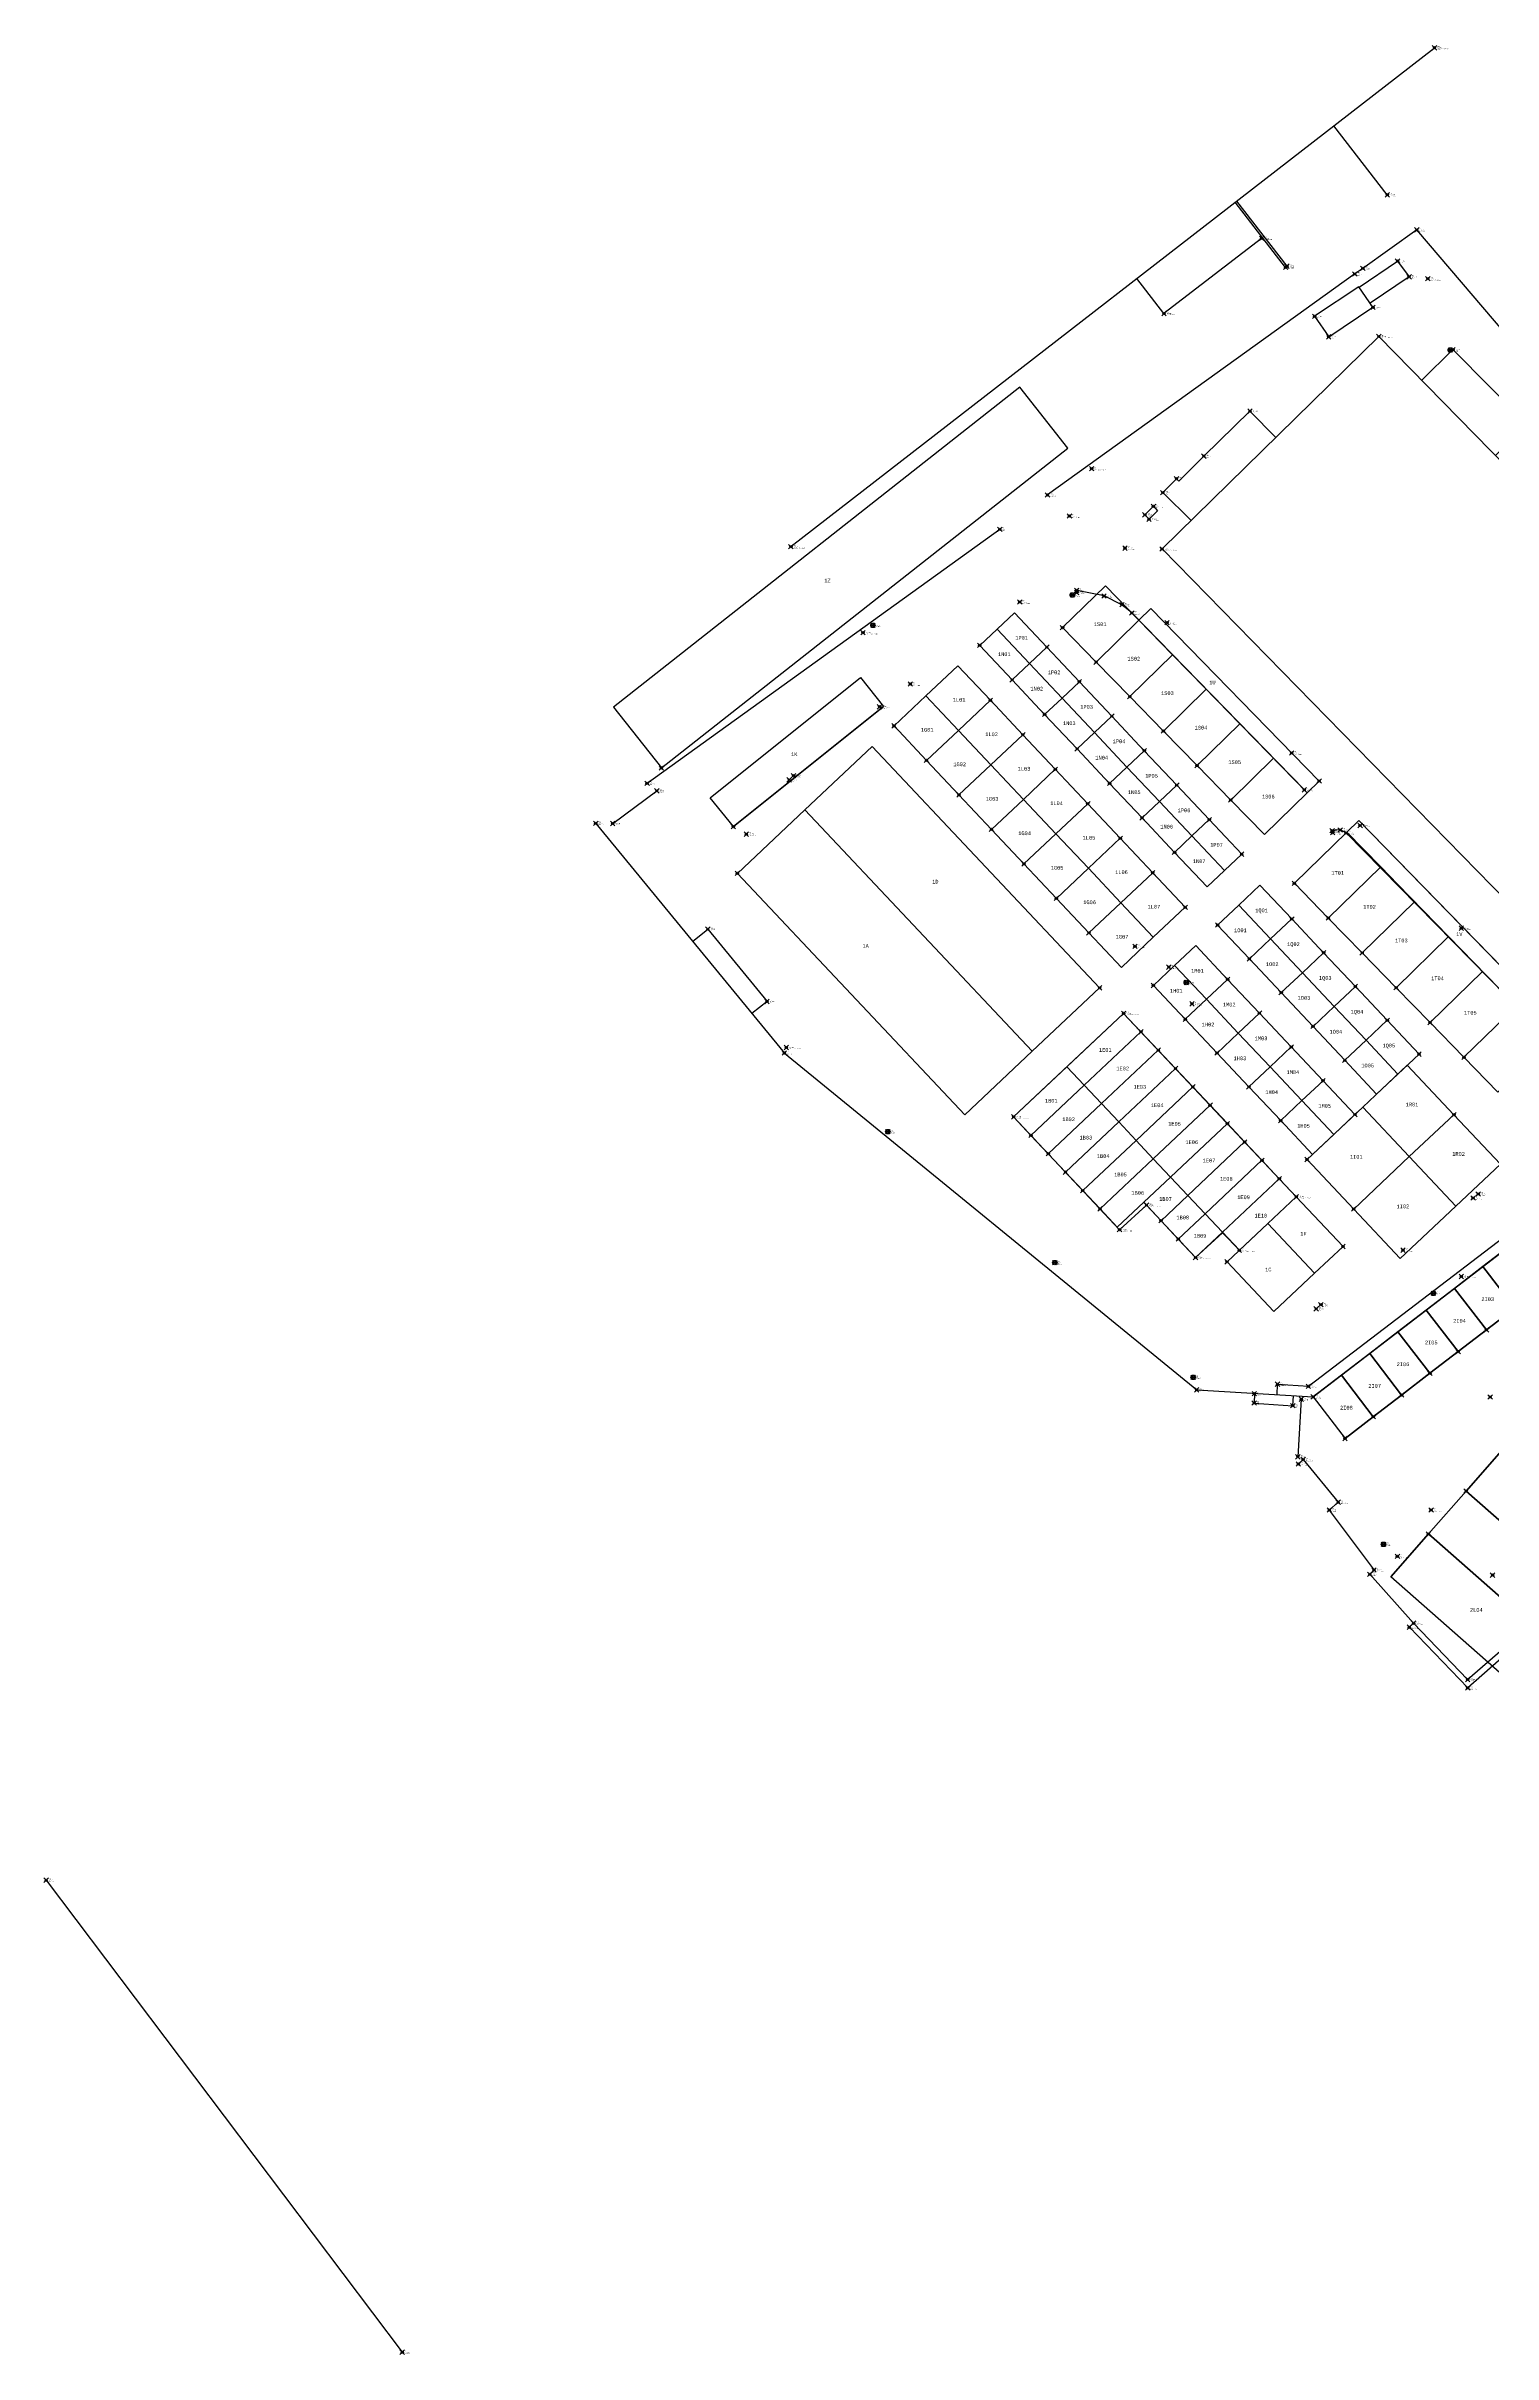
# Model space of a CAD drawing. Extents: x -300 to 1147333, y -89907 to 292829.
# Drawn here: x 0 to 193428, y -63322 to 245201 of the extents above; entities that cross this region are included whole.
import ezdxf
from ezdxf.enums import TextEntityAlignment as Align

# ---------------------------------------------------------------- set-up
doc = ezdxf.new("R2010")
doc.units = 0
doc.header["$PDMODE"] = 35
doc.header["$PDSIZE"] = 300
for name, color, linetype in [('pntdesc', 1, 'Continuous'), ('pntelev', 2, 'Continuous'), ('pntno', 3, 'Continuous'), ('WF nome aree GPS', 7, 'Continuous')]:
    doc.layers.add(name, color=color, linetype=linetype)
for name, color, linetype, lineweight in [('WF ingombro stive 2', 1, 'Continuous', 30), ('WF lato di accesso', 40, 'Continuous', 30), ('WF vertice sinistro', 94, 'Continuous', 30)]:
    doc.layers.add(name, color=color, linetype=linetype, lineweight=lineweight)
doc.styles.get("Standard").update_dxf_attribs({"font": 'consola.ttf', "height": 500})

# ---------------------------------------------------------------- blocks, each defined once
blk = doc.blocks.new('rilievo')
for points, elevation in [([(162509, 219505), (149448, 209462), (145834, 214145)], 1802), ([(175557, 212964), (180689, 216477), (182233, 214358), (177019, 210830)], 1951), ([(151134, 187365), (149305, 185508), (153083, 181786)], 2108), ([(168227, 145771), (145156, 169424), (143835, 170520), (141440, 171694), (137794, 172446), (137774, 172164)], 2095), ([(201882, 100346), (203624, 102130), (205082, 104334), (205541, 107452), (195300, 118163), (173798, 140015), (173016, 140418), (171940, 140320), (172009, 140056)], 2505), ([(167421, 55641), (168061, 56238), (172747, 50533), (171554, 49483), (177539, 41467), (176979, 40897), (182825, 34358), (190058, 26838), (195386, 31484), (203047, 24234), (220850, 44497), (221399, 43993), (203203, 22963), (195297, 30308), (190077, 25702), (182272, 33822)], 339)]:
    blk.add_lwpolyline(points, dxfattribs=dict(elevation=elevation))
at = {"elevation": 2180}
blk.add_lwpolyline([(147458, 181959), (146903, 182545), (148046, 183679), (148601, 183093)], close=True, dxfattribs=at)
for points in [[(99574, 178295, 3474), (185628, 244983, 1928)], [(179316, 225333, 1704), (172175, 234558, 2170)], [(159170, 224480, 2403), (165892, 215792, 1802), (165717, 215630, 1806), (158983, 224334, 2407)], [(73487, 141289, 1954), (98701, 110587, 1078), (153836, 65565, 234), (169405, 64614, 360), (199647, 87838, 2651), (224152, 106650, 2113), (266487, 140539, 2133), (226521, 192738, 2207), (222474, 189582, 2212), (215349, 199010, 2143), (206901, 192980, 2335), (183267, 220636, 1692), (176050, 215493, 1649), (174969, 214743, 1675), (133887, 185201, 2809)], [(183914, 200537, 2143), (188092, 204632, 2266), (198009, 194628, 2442), (193774, 190477, 2140)], [(154783, 190395, 2040), (160955, 196399, 2153), (164403, 192882, 2138)], [(154783, 190395, 2040), (151444, 187056, 2108)], [(151134, 187365, 2108), (151444, 187056, 2108)], [(127505, 180600, 2863), (80349, 146637, 2008)], [(75751, 141280, 1933), (81651, 145641, 2012)], [(86439, 125518, 1504), (88474, 127149, 2904), (96382, 117481, 2849), (94363, 115869, 1229)], [(164571, 64909, 321), (164638, 66308, 2574), (168761, 66039, 2529), (211701, 98816, 2611), (210855, 99934, 2014), (211102, 101065, 2014), (216659, 105069, 1996)], [(161547, 65058, 398), (161516, 63788, 354), (166678, 63443, 338), (166759, 64776, 339)], [(167813, 64302, 366), (167350, 56608, 340)], [(0, 0, 0), (47608, -63104, 7)], [(0, 0, 0), (0, 0, 0)]]:
    blk.add_polyline3d(points)
for points in [[(169599, 209088, 1996), (171477, 206345, 2065), (177392, 210286, 2343), (175512, 213030, 1967)], [(242462, 140805, 2125), (213371, 112376, 2033), (149196, 177976, 2131), (178180, 206387, 2144)], [(167146, 91367, 2875), (159538, 84212, 3627), (157285, 86534, 3012), (153681, 83257, 2803), (147121, 90248, 2839), (143516, 86972, 2630), (129356, 102057, 2893), (144066, 115881, 2932)]]:
    blk.add_polyline3d(points, close=True)
at = {"color": 1}
for centre in [(187744, 204580, 2233), (137198, 171820, 2570), (110542, 167774, 2736), (152439, 120010, 2848), (112538, 100081, 2592), (134858, 82571, 2507), (185477, 78462, 2520), (153369, 67223, 2487), (178811, 44913, 275)]:
    blk.add_circle(centre, 300, dxfattribs=at)
for p in [(185628, 244983, 1928), (179316, 225333, 1704), (162509, 219505, 1802), (183267, 220636, 1692), (180689, 216477, 1951), (165717, 215630, 1806), (165892, 215792, 1802), (174969, 214743, 1675), (176050, 215493, 1649), (182233, 214358, 2151), (184736, 214123, 2044), (177392, 210286, 2343), (149448, 209462, 1858), (169599, 209088, 1996), (171477, 206345, 2065), (178180, 206387, 2144), (187744, 204580, 2233), (188092, 204632, 2266), (160955, 196399, 2153), (139799, 188704, 2561), (154783, 190395, 2040), (133887, 185201, 2809), (149305, 185508, 2086), (151134, 187365, 2108), (136817, 182385, 2638), (146903, 182545, 2217), (148046, 183679, 2215), (127505, 180600, 2863), (147458, 181959, 2180), (99574, 178295, 3474), (144248, 178092, 2309), (149196, 177976, 2131), (130174, 170885, 2713), (137198, 171820, 2570), (137774, 172164, 2551), (137794, 172446, 2492), (141440, 171694, 2352), (143835, 170520, 2228), (109214, 166791, 2753), (110542, 167774, 2736), (145156, 169424, 2137), (149852, 168136, 2149), (115553, 159925, 2701), (111428, 156882, 2692), (166539, 150701, 2104), (80349, 146637, 2008), (81651, 145641, 2012), (99343, 147115, 2549), (99930, 147660, 2542), (168227, 145771, 2095), (73487, 141289, 1954), (75751, 141280, 1933), (93612, 139854, 2580), (171940, 140320, 2162), (172009, 140056, 2192), (173016, 140418, 2023), (173798, 140015, 2008), (175680, 141007, 2084), (88474, 127149, 2904), (189213, 127276, 1969), (145588, 124844, 2775), (150108, 122076, 2768), (96382, 117481, 2849), (152439, 120010, 2848), (144066, 115881, 2932), (153213, 117163, 2844), (98962, 111323, 2580), (98701, 110587, 1078), (129356, 102057, 2893), (112538, 100081, 2592), (147121, 90248, 2839), (167146, 91367, 2875), (190787, 91202, 2686), (191473, 91732, 2724), (143516, 86972, 2630), (159538, 84212, 3627), (181416, 84238, 2740), (134858, 82571, 2507), (153681, 83257, 2803), (189210, 80707, 2556), (185477, 78462, 2520), (169804, 76392, 2748), (170435, 76937, 2745), (153369, 67223, 2487), (153836, 65565, 234), (161547, 65058, 398), (164638, 66308, 2574), (168761, 66039, 2529), (161516, 63788, 354), (166678, 63443, 338), (167813, 64302, 366), (169405, 64614, 360), (193066, 64593, 95), (167350, 56608, 340), (167421, 55641, 339), (168061, 56238, 315), (171554, 49483, 303), (172747, 50533, 329), (185171, 49496, 276), (178811, 44913, 275), (180670, 43299, 141), (176979, 40897, 181), (177539, 41467, 188), (193391, 40792, -79), (182825, 34358, 1447), (182272, 33822, 1487), (190058, 26838, 1256), (190077, 25702, 1236), (0, 0), (47608, -63104, 7)]:
    blk.add_point(p)
at = {"layer": 'pntdesc'}
for s, p in [('Spigolo fabbricato', (186017, 244816, 1928)), ('Muro CLS', (179705, 225166, 1704)), ('Box carrelli', (162898, 219338, 1802)), ('Muro CLS', (183656, 220469, 1692)), ('Box', (181078, 216310, 1951)), ('Muro CLS', (166106, 215463, 1806)), ('Muro CLS', (166281, 215625, 1802)), ('Muro CLS', (175358, 214576, 1675)), ('Muro CLS', (176439, 215326, 1649)), ('Box', (182622, 214191, 2151)), ('Palo illuminazione', (185125, 213956, 2044)), ('Box', (177781, 210119, 2343)), ('Box carrelli', (149837, 209295, 1858)), ('Box', (169988, 208922, 1996)), ('Box', (171866, 206178, 2065)), ('Spigolo fabbricato', (178569, 206220, 2144)), ('Idrante', (188133, 204413, 2233)), ('Box', (188481, 204466, 2266)), ('Box', (161344, 196232, 2153)), ('Palo illuminazione', (140188, 188537, 2561)), ('Box', (155172, 190229, 2040)), ('Box', (149694, 185341, 2086)), ('Box', (151523, 187199, 2108)), ('Muro CLS', (134276, 185035, 2809)), ('Riga bianca', (137206, 182218, 2638)), ('Blocco CLS', (147292, 182379, 2217)), ('Blocco CLS', (148435, 183512, 2215)), ('Muro CLS', (127894, 180433, 2863)), ('Blocco CLS', (147847, 181792, 2180)), ('Spigolo fabbricato', (99963, 178128, 3474)), ('Riga bianca', (144637, 177926, 2309)), ('Spigolo fabbricato', (149585, 177809, 2131)), ('Riga bianca', (130563, 170718, 2713)), ('Idrante', (137587, 171653, 2570)), ('Muro CLS', (138163, 171998, 2551)), ('Muro CLS', (138183, 172279, 2492)), ('Muro CLS', (141829, 171528, 2352)), ('Muro CLS', (144224, 170354, 2228)), ('Palo illuminazione', (109603, 166625, 2753)), ('Idrante', (110931, 167607, 2736)), ('Muro CLS', (145545, 169257, 2137)), ('Riga bianca', (150241, 167970, 2149)), ('Riga bianca', (115942, 159758, 2701)), ('Riga bianca', (111817, 156715, 2692)), ('Riga bianca', (166928, 150534, 2104)), ('Muro CLS', (80738, 146471, 2008)), ('Sbarra', (82040, 145474, 2012)), ('Blocco CLS', (99732, 146948, 2549)), ('Blocco CLS', (100319, 147493, 2542)), ('Muro CLS', (168616, 145604, 2095)), ('Muro CLS', (73876, 141122, 1954)), ('Sbarra', (76140, 141113, 1933)), ('Riga bianca', (94001, 139688, 2580)), ('Muro CLS', (172329, 140153, 2162)), ('Muro CLS', (172398, 139890, 2192)), ('Muro CLS', (173405, 140251, 2023)), ('Muro CLS', (174187, 139848, 2008)), ('Riga bianca', (176069, 140841, 2084)), ('Box', (88863, 126983, 2904)), ('Riga bianca', (189602, 127109, 1969)), ('Riga bianca', (145977, 124677, 2775)), ('Riga bianca', (150497, 121910, 2768)), ('Box', (96770, 117314, 2849)), ('Idrante', (152828, 119844, 2848)), ('Baraccatura acciaio', (144455, 115714, 2932)), ('Riga bianca', (153602, 116996, 2844)), ('Palo illuminazione', (99351, 111156, 2580)), ('Muro CLS', (99090, 110420, 1078)), ('Baraccatura acciaio', (129745, 101890, 2893)), ('Idrante', (112927, 99914, 2592)), ('Baraccatura acciaio', (147510, 90081, 2839)), ('Baraccatura acciaio', (167535, 91200, 2875)), ('Blocco CLS', (191176, 91035, 2686)), ('Blocco CLS', (191862, 91566, 2724)), ('Baraccatura acciaio', (143905, 86805, 2630)), ('Baraccatura acciaio', (159927, 84046, 3627)), ('Riga bianca', (181805, 84071, 2740)), ('Idrante', (135247, 82404, 2507)), ('Baraccatura acciaio', (154070, 83090, 2803)), ('Palo illuminazione', (189599, 80540, 2556)), ('Idrante', (185866, 78295, 2520)), ('Blocco CLS', (170193, 76225, 2748)), ('Blocco CLS', (170824, 76770, 2745)), ('Idrante', (153758, 67056, 2487)), ('Muro CLS', (154225, 65398, 234)), ('Scala', (161936, 64891, 398)), ('Pedonale', (165027, 66142, 2574)), ('Pedonale', (169150, 65872, 2529)), ('Scala', (161905, 63622, 354)), ('Scala', (167067, 63276, 338)), ('Sbarra', (168202, 64135, 366)), ('Muro CLS', (169794, 64448, 360)), ('Sbarra', (167739, 56442, 340)), ('Blocco CLS', (167810, 55474, 339)), ('Blocco CLS', (168450, 56071, 315)), ('Blocco CLS', (171943, 49316, 303)), ('Blocco CLS', (173136, 50366, 329)), ('Ingombro stive', (185560, 49329, 276)), ('Idrante', (179200, 44746, 275)), ('Blocco CLS', (177368, 40730, 181)), ('Blocco CLS', (177928, 41300, 188)), ('Ingombro stive', (181059, 43132, 141)), ('Blocco CLS', (183214, 34191, 1447)), ('Blocco CLS', (182661, 33655, 1487)), ('Blocco CLS', (190447, 26671, 1256)), ('Blocco CLS', (190466, 25536, 1236)), ('Stazione', (389, -167)), ('Stazione', (47997, -63271, 7))]:
    blk.add_text(s, height=100, dxfattribs=at).set_placement(p, align=Align.MIDDLE_LEFT)
at = {"layer": 'pntelev'}
for s, p in [('273.919', (186017, 244983, 1928)), ('273.696', (179705, 225333, 1704)), ('273.793', (162898, 219505, 1802)), ('273.684', (183656, 220636, 1692)), ('273.942', (181078, 216477, 1951)), ('273.798', (166106, 215630, 1806)), ('273.793', (166281, 215792, 1802)), ('273.667', (175358, 214743, 1675)), ('273.641', (176439, 215493, 1649)), ('274.143', (182622, 214358, 2151)), ('274.035', (185125, 214123, 2044)), ('274.335', (177781, 210286, 2343)), ('273.850', (149837, 209462, 1858)), ('273.987', (169988, 209088, 1996)), ('274.056', (171866, 206345, 2065)), ('274.136', (178569, 206387, 2144)), ('274.224', (188133, 204580, 2233)), ('274.257', (188481, 204632, 2266)), ('274.144', (161344, 196399, 2153)), ('274.552', (140188, 188704, 2561)), ('274.032', (155172, 190395, 2040)), ('274.800', (134276, 185201, 2809)), ('274.078', (149694, 185508, 2086)), ('274.100', (151523, 187365, 2108)), ('274.629', (137206, 182385, 2638)), ('274.209', (147292, 182545, 2217)), ('274.206', (148435, 183679, 2215)), ('274.855', (127894, 180600, 2863)), ('274.172', (147847, 181959, 2180)), ('275.465', (99963, 178295, 3474)), ('274.300', (144637, 178092, 2309)), ('274.123', (149585, 177976, 2131)), ('274.704', (130563, 170885, 2713)), ('274.561', (137587, 171820, 2570)), ('274.543', (138163, 172164, 2551)), ('274.484', (138183, 172446, 2492)), ('274.343', (141829, 171694, 2352)), ('274.220', (144224, 170520, 2228)), ('274.744', (109603, 166791, 2753)), ('274.727', (110931, 167774, 2736)), ('274.128', (145545, 169424, 2137)), ('274.140', (150241, 168136, 2149)), ('274.693', (115942, 159925, 2701)), ('274.684', (111817, 156882, 2692)), ('274.095', (166928, 150701, 2104)), ('273.999', (80738, 146637, 2008)), ('274.003', (82040, 145641, 2012)), ('274.541', (99732, 147115, 2549)), ('274.534', (100319, 147660, 2542)), ('274.086', (168616, 145771, 2095)), ('273.946', (73876, 141289, 1954)), ('273.924', (76140, 141280, 1933)), ('274.572', (94001, 139854, 2580)), ('274.154', (172329, 140320, 2162)), ('274.183', (172398, 140056, 2192)), ('274.015', (173405, 140418, 2023)), ('274.000', (174187, 140015, 2008)), ('274.075', (176069, 141007, 2084)), ('274.896', (88863, 127149, 2904)), ('273.960', (189602, 127276, 1969)), ('274.767', (145977, 124844, 2775)), ('274.760', (150497, 122076, 2768)), ('274.840', (96770, 117481, 2849)), ('274.840', (152828, 120010, 2848)), ('274.924', (144455, 115881, 2932)), ('274.835', (153602, 117163, 2844)), ('274.572', (99351, 111323, 2580)), ('273.070', (99090, 110587, 1078)), ('274.885', (129745, 102057, 2893)), ('274.583', (112927, 100081, 2592)), ('274.831', (147510, 90248, 2839)), ('274.866', (167535, 91367, 2875)), ('274.677', (191176, 91202, 2686)), ('274.715', (191862, 91732, 2724)), ('274.622', (143905, 86972, 2630)), ('274.794', (154070, 83257, 2803)), ('275.618', (159927, 84212, 3627)), ('274.732', (181805, 84238, 2740)), ('274.499', (135247, 82571, 2507)), ('274.547', (189599, 80707, 2556)), ('274.512', (185866, 78462, 2520)), ('274.739', (170193, 76392, 2748)), ('274.737', (170824, 76937, 2745)), ('274.478', (153758, 67223, 2487)), ('272.225', (154225, 65565, 234)), ('272.390', (161936, 65058, 398)), ('274.565', (165027, 66308, 2574)), ('274.521', (169150, 66039, 2529)), ('272.346', (161905, 63788, 354)), ('272.329', (167067, 63443, 338)), ('272.357', (168202, 64302, 366)), ('272.352', (169794, 64614, 360)), ('272.331', (167739, 56608, 340)), ('272.331', (167810, 55641, 339)), ('272.306', (168450, 56238, 315)), ('272.294', (171943, 49483, 303)), ('272.320', (173136, 50533, 329)), ('272.268', (185560, 49496, 276)), ('272.266', (179200, 44913, 275)), ('272.132', (181059, 43299, 141)), ('272.173', (177368, 40897, 181)), ('272.179', (177928, 41467, 188)), ('273.438', (183214, 34358, 1447)), ('273.478', (182661, 33822, 1487)), ('273.247', (190447, 26838, 1256)), ('273.228', (190466, 25702, 1236)), ('271.991', (389, 0)), ('271.999', (47997, -63104, 7))]:
    blk.add_text(s, height=100, dxfattribs=at).set_placement(p, align=Align.MIDDLE_LEFT)
at = {"layer": 'pntno'}
for s, p in [('435', (186017, 245150, 1928)), ('434', (179705, 225499, 1704)), ('431', (162898, 219672, 1802)), ('391', (183656, 220802, 1692)), ('433', (166281, 215959, 1802)), ('388', (181078, 216644, 1951)), ('432', (166106, 215797, 1806)), ('389', (175358, 214909, 1675)), ('390', (176439, 215660, 1649)), ('387', (182622, 214525, 2151)), ('394', (185125, 214289, 2044)), ('386', (177781, 210452, 2343)), ('430', (149837, 209629, 1858)), ('384', (169988, 209255, 1996)), ('385', (171866, 206512, 2065)), ('392', (178569, 206553, 2144)), ('395', (188133, 204747, 2233)), ('393', (188481, 204799, 2266)), ('383', (161344, 196565, 2153)), ('374', (140188, 188871, 2561)), ('382', (155172, 190562, 2040)), ('372', (134276, 185368, 2809)), ('380', (149694, 185675, 2086)), ('381', (151523, 187532, 2108)), ('373', (137206, 182552, 2638)), ('378', (147292, 182712, 2217)), ('377', (147847, 182126, 2180)), ('379', (148435, 183846, 2215)), ('371', (127894, 180767, 2863)), ('440', (99963, 178462, 3474)), ('375', (144637, 178259, 2309)), ('376', (149585, 178142, 2131)), ('370', (130563, 171052, 2713)), ('369', (137587, 171987, 2570)), ('368', (138163, 172331, 2551)), ('367', (138183, 172612, 2492)), ('366', (141829, 171861, 2352)), ('365', (144224, 170687, 2228)), ('336', (109603, 166958, 2753)), ('337', (110931, 167941, 2736)), ('364', (145545, 169591, 2137)), ('363', (150241, 168303, 2149)), ('339', (115942, 160092, 2701)), ('338', (111817, 157049, 2692)), ('362', (166928, 150868, 2104)), ('330', (80738, 146804, 2008)), ('332', (82040, 145807, 2012)), ('333', (99732, 147282, 2549)), ('334', (100319, 147826, 2542)), ('361', (168616, 145938, 2095)), ('329', (73876, 141456, 1954)), ('331', (76140, 141446, 1933)), ('335', (94001, 140021, 2580)), ('359', (172329, 140487, 2162)), ('360', (172398, 140223, 2192)), ('358', (173405, 140585, 2023)), ('357', (174187, 140182, 2008)), ('356', (176069, 141174, 2084)), ('328', (88863, 127316, 2904)), ('355', (189602, 127443, 1969)), ('341', (145977, 125011, 2775)), ('342', (150497, 122243, 2768)), ('327', (96770, 117647, 2849)), ('344', (152828, 120177, 2848)), ('343', (153602, 117329, 2844)), ('340', (144455, 116048, 2932)), ('326', (99351, 111489, 2580)), ('441', (99090, 110754, 1078)), ('322', (129745, 102223, 2893)), ('325', (112927, 100248, 2592)), ('320', (147510, 90415, 2839)), ('345', (167535, 91534, 2875)), ('347', (191176, 91369, 2686)), ('348', (191862, 91899, 2724)), ('321', (143905, 87139, 2630)), ('319', (154070, 83424, 2803)), ('318', (159927, 84379, 3627)), ('346', (181805, 84405, 2740)), ('324', (135247, 82738, 2507)), ('312', (189599, 80873, 2556)), ('317', (170824, 77104, 2745)), ('313', (185866, 78629, 2520)), ('316', (170193, 76559, 2748)), ('323', (153758, 67389, 2487)), ('268', (154225, 65731, 234)), ('269', (161936, 65225, 398)), ('315', (165027, 66475, 2574)), ('314', (169150, 66206, 2529)), ('272', (169794, 64781, 360)), ('270', (161905, 63955, 354)), ('271', (167067, 63609, 338)), ('104', (168202, 64468, 366)), ('103', (167739, 56775, 340)), ('102', (167810, 55808, 339)), ('105', (168450, 56404, 315)), ('107', (171943, 49650, 303)), ('106', (173136, 50699, 329)), ('116', (185560, 49662, 276)), ('110', (179200, 45079, 275)), ('115', (181059, 43465, 141)), ('109', (177368, 41063, 181)), ('108', (177928, 41634, 188)), ('113', (182661, 33988, 1487)), ('114', (183214, 34525, 1447)), ('111', (190447, 27004, 1256)), ('112', (190466, 25869, 1236)), ('100', (389, 167)), ('101', (47997, -62937, 7))]:
    blk.add_text(s, height=100, dxfattribs=at).set_placement(p, align=Align.MIDDLE_LEFT)

msp = doc.modelspace()

# ---------------------------------------------------------------- linework, layer by layer
at = {"layer": 'WF ingombro stive 2'}
for points, elevation in [([(75846, 156845), (82257, 148699), (136596, 191440), (130177, 199598)], 2056), ([(135895, 167464), (141620, 173049), (146117, 168439), (140391, 162854)], 2856), ([(170200, 146948), (168601, 145388), (146117, 168439), (147716, 169998)], 2856), ([(127137, 167277), (131479, 162665), (129160, 160481), (124817, 165093)], 2856), ([(129457, 169461), (133799, 164849), (131479, 162665), (127137, 167277)], 2856), ([(140391, 162854), (146117, 168439), (150614, 163829), (144888, 158244)], 2856), ([(133799, 164849), (138142, 160237), (135822, 158053), (131479, 162665)], 2856), ([(144888, 158244), (150614, 163829), (155110, 159219), (149385, 153634)], 2856), ([(111970, 156937), (91879, 140854), (88796, 144704), (108882, 160792)], -272079), ([(131479, 162665), (135822, 158053), (133502, 155869), (129160, 160481)], 2856), ([(135822, 158053), (140164, 153441), (137845, 151257), (133502, 155869)], 2856), ([(138142, 160237), (142484, 155625), (140164, 153441), (135822, 158053)], 2856), ([(149385, 153634), (155110, 159219), (159607, 154609), (153882, 149024)], 2856), ([(142484, 155625), (146826, 151012), (144507, 148828), (140164, 153441)], 2856), ([(153882, 149024), (159607, 154609), (164104, 149998), (158378, 144414)], 2856), ([(140164, 153441), (144507, 148828), (142187, 146644), (137845, 151257)], 2856), ([(144507, 148828), (148849, 144216), (146529, 142032), (142187, 146644)], 2856), ([(146826, 151012), (151169, 146400), (148849, 144216), (144507, 148828)], 2856), ([(158378, 144414), (164104, 149998), (168601, 145388), (162875, 139804)], 2856), ([(151169, 146400), (155511, 141788), (153191, 139604), (148849, 144216)], 2856), ([(148849, 144216), (153191, 139604), (150872, 137420), (146529, 142032)], 2856), ([(153191, 139604), (157534, 134992), (155214, 132808), (150872, 137420)], 2856), ([(155511, 141788), (159853, 137176), (157534, 134992), (153191, 139604)], 2856), ([(209451, 106847), (207851, 105288), (173901, 140115), (175501, 141675)], 1839), ([(159457, 130366), (162290, 133032), (166543, 128514), (163711, 125848)], 2875), ([(156625, 127699), (159457, 130366), (163711, 125848), (160879, 123181)], 2875), ([(163711, 125848), (166543, 128514), (170797, 123997), (167964, 121330)], 2875), ([(150881, 122290), (153713, 124957), (157966, 120439), (155134, 117773)], 2875), ([(160879, 123181), (163711, 125848), (167964, 121330), (165132, 118664)], 2875), ([(167964, 121330), (170797, 123997), (175050, 119479), (172218, 116812)], 2875), ([(148048, 119624), (150881, 122290), (155134, 117773), (152302, 115106)], 2875), ([(155134, 117773), (157966, 120439), (162220, 115922), (159388, 113255)], 2875), ([(165132, 118664), (167964, 121330), (172218, 116812), (169386, 114146)], 2875), ([(152302, 115106), (155134, 117773), (159388, 113255), (156555, 110588)], 2875), ([(172218, 116812), (175050, 119479), (179304, 114961), (176471, 112295)], 2875), ([(159388, 113255), (162220, 115922), (166473, 111404), (163641, 108737)], 2875), ([(169386, 114146), (172218, 116812), (176471, 112295), (173639, 109628)], 2875), ([(176471, 112295), (179304, 114961), (183557, 110444), (180725, 107777)], 2875), ([(156555, 110588), (159388, 113255), (163641, 108737), (160809, 106071)], 2875), ([(163641, 108737), (166473, 111404), (170727, 106886), (167895, 104220)], 2875), ([(173639, 109628), (176471, 112295), (180725, 107777), (177893, 105110)], 2875), ([(160809, 106071), (163641, 108737), (167895, 104220), (165062, 101553)], 2875), ([(181988, 108966), (188219, 102348), (182260, 96737), (176029, 103356)], 2856), ([(167895, 104220), (170727, 106886), (174980, 102369), (172148, 99702)], 2875), ([(165062, 101553), (167895, 104220), (172148, 99702), (169316, 97035)], 2875), ([(168588, 96350), (176029, 103356), (182260, 96737), (174819, 89732)], 2856), ([(188219, 102348), (194450, 95730), (188491, 90119), (182260, 96737)], 2856), ([(174819, 89732), (182260, 96737), (188491, 90119), (181050, 83113)], 2856), ([(163350, 87797), (169604, 81148), (173400, 84718), (167146, 91367)], 2875), ([(164151, 76019), (169604, 81148), (163350, 87797), (157897, 82669)], 2875), ([(196350, 76480), (200130, 79383), (195867, 84935), (192086, 82032)], 2651), ([(192570, 73577), (196350, 76480), (192086, 82032), (188306, 79129)], 2651), ([(188789, 70674), (192570, 73577), (188306, 79129), (184526, 76226)], 2651), ([(185009, 67771), (188789, 70674), (184526, 76226), (180746, 73323)], 2651), ([(181229, 64868), (185009, 67771), (180746, 73323), (176965, 70420)], 2651), ([(177448, 61965), (181229, 64868), (176965, 70420), (173185, 67517)], 2651), ([(173668, 59062), (177448, 61965), (173185, 67517), (169405, 64614)], 2651), ([(189855, 52031), (194897, 57770), (216125, 39119), (211083, 33380)], 302), ([(184813, 46293), (189855, 52031), (211083, 33380), (206041, 27642)], 302), ([(179771, 40554), (184813, 46293), (206041, 27642), (200999, 21903)], 302)]:
    msp.add_lwpolyline(points, close=True, dxfattribs=dict(at, elevation=elevation))
for points, elevation in [([(121897, 162359), (126240, 157747), (121973, 153730), (117631, 158342), (121897, 162359)], 2856), ([(117631, 158342), (121973, 153730), (117707, 149713), (113364, 154325), (117631, 158342)], 2856), ([(126240, 157747), (130582, 153135), (126315, 149118), (121973, 153730), (126240, 157747)], 2856), ([(131820, 110822), (101431, 143099), (110448, 151588), (140844, 119303), (131820, 110822)], 2856), ([(121973, 153730), (126315, 149118), (122049, 145101), (117707, 149713), (121973, 153730)], 2856), ([(130582, 153135), (134924, 148523), (130658, 144506), (126315, 149118), (130582, 153135)], 2856), ([(126315, 149118), (130658, 144506), (126391, 140489), (122049, 145101), (126315, 149118)], 2856), ([(134924, 148523), (139267, 143911), (135000, 139894), (130658, 144506), (134924, 148523)], 2856), ([(131820, 110822), (122811, 102325), (92415, 134610), (101431, 143099), (131820, 110822)], 2856), ([(130658, 144506), (135000, 139894), (130734, 135877), (126391, 140489), (130658, 144506)], 2856), ([(139267, 143911), (143609, 139299), (139343, 135282), (135000, 139894), (139267, 143911)], 2856), ([(135000, 139894), (139343, 135282), (135076, 131265), (130734, 135877), (135000, 139894)], 2856), ([(143609, 139299), (147951, 134687), (143685, 130670), (139343, 135282), (143609, 139299)], 2856), ([(166892, 133282), (173901, 140115), (178436, 135464), (171427, 128631), (166892, 133282)], 2008), ([(139343, 135282), (143685, 130670), (139418, 126653), (135076, 131265), (139343, 135282)], 2856), ([(147951, 134687), (152294, 130075), (148027, 126058), (143685, 130670), (147951, 134687)], 2856), ([(171427, 128631), (178436, 135464), (182971, 130812), (175961, 123979), (171427, 128631)], 2008), ([(143685, 130670), (148027, 126058), (143761, 122041), (139418, 126653), (143685, 130670)], 2856), ([(175961, 123979), (182971, 130812), (187506, 126160), (180496, 119327), (175961, 123979)], 1839), ([(180496, 119327), (187506, 126160), (192040, 121508), (185031, 114675), (180496, 119327)], 1839), ([(185031, 114675), (192040, 121508), (196575, 116856), (189565, 110023), (185031, 114675)], 1839), ([(146377, 113427), (138794, 106287), (136479, 108751), (144066, 115881), (146377, 113427)], 2875), ([(189565, 110023), (196575, 116856), (201110, 112204), (194100, 105371), (189565, 110023)], 1839), ([(148688, 110972), (141103, 103830), (138794, 106287), (146377, 113427), (148688, 110972)], 2875), ([(138794, 106287), (131676, 99585), (129356, 102057), (136479, 108751), (138794, 106287)], 2844), ([(151000, 108517), (143412, 101373), (141103, 103830), (148688, 110972), (151000, 108517)], 2875), ([(153311, 106062), (145721, 98916), (143412, 101373), (151000, 108517), (153311, 106062)], 2875), ([(141103, 103830), (133984, 97127), (131676, 99585), (138794, 106287), (141103, 103830)], 2844), ([(155622, 103608), (148030, 96459), (145721, 98916), (153311, 106062), (155622, 103608)], 2875), ([(143412, 101373), (136291, 94669), (133984, 97127), (141103, 103830), (143412, 101373)], 2844), ([(157933, 101153), (150338, 94002), (148030, 96459), (155622, 103608), (157933, 101153)], 2875), ([(145721, 98916), (138599, 92211), (136291, 94669), (143412, 101373), (145721, 98916)], 2844), ([(148030, 96459), (140906, 89752), (138599, 92211), (145721, 98916), (148030, 96459)], 2844), ([(160244, 98698), (152647, 91545), (150338, 94002), (157933, 101153), (160244, 98698)], 2875), ([(150338, 94002), (143214, 87294), (140906, 89752), (148030, 96459), (150338, 94002)], 2844), ([(162555, 96243), (154956, 89089), (152647, 91545), (160244, 98698), (162555, 96243)], 2875), ([(164867, 93789), (157265, 86632), (154956, 89089), (162555, 96243), (164867, 93789)], 2875), ([(152643, 91541), (149067, 88174), (146760, 90633), (150338, 94002), (152647, 91545)], 2844), ([(167146, 91367), (159538, 84212), (157265, 86632), (164867, 93789), (167146, 91367)], 2875), ([(154956, 89089), (151374, 85716), (149067, 88174), (152647, 91545), (154954, 89086)], 2844), ([(157265, 86632), (153681, 83257), (151374, 85716), (154956, 89089), (157265, 86632)], 2844)]:
    msp.add_lwpolyline(points, dxfattribs=dict(at, elevation=elevation))
at = {"layer": 'WF lato di accesso'}
for p, q in [((82257, 148699, 2056), (136596, 191440, 2056)), ((147716, 169998, 2856), (170200, 146948, 2856)), ((129457, 169461, 2856), (133799, 164849, 2856)), ((135895, 167464, 2856), (140391, 162854, 2856)), ((124817, 165093, 2856), (129160, 160481, 2856)), ((133799, 164849, 2856), (138142, 160237, 2856)), ((121897, 162359, 2856), (126240, 157747, 2856)), ((129160, 160481, 2856), (133502, 155869, 2856)), ((140391, 162854, 2856), (144888, 158244, 2856)), ((126240, 157747, 2856), (130582, 153135, 2856)), ((138142, 160237, 2856), (142484, 155625, 2856)), ((144888, 158244, 2856), (149385, 153634, 2856)), ((91879, 140854, -272079), (111970, 156937, -272079)), ((113364, 154325, 2856), (117707, 149713, 2856)), ((133502, 155869, 2856), (137845, 151257, 2856)), ((142484, 155625, 2856), (146826, 151012, 2856)), ((110448, 151588, 2856), (140844, 119303, 2856)), ((130582, 153135, 2856), (134924, 148523, 2856)), ((137845, 151257, 2856), (142187, 146644, 2856)), ((149385, 153634, 2856), (153882, 149024, 2856)), ((117707, 149713, 2856), (122049, 145101, 2856)), ((134924, 148523, 2856), (139267, 143911, 2856)), ((146826, 151012, 2856), (151169, 146400, 2856)), ((153882, 149024, 2856), (158378, 144414, 2856)), ((122049, 145101, 2856), (126391, 140489, 2856)), ((142187, 146644, 2856), (146529, 142032, 2856)), ((151169, 146400, 2856), (155511, 141788, 2856)), ((139267, 143911, 2856), (143609, 139299, 2856)), ((146529, 142032, 2856), (150872, 137420, 2856)), ((158378, 144414, 2856), (162875, 139804, 2856)), ((126391, 140489, 2856), (130734, 135877, 2856)), ((143609, 139299, 2856), (147951, 134687, 2856)), ((155511, 141788, 2856), (159853, 137176, 2856)), ((209451, 106847, 1839), (175501, 141675, 1839)), ((130734, 135877, 2856), (135076, 131265, 2856)), ((150872, 137420, 2856), (155214, 132808, 2856)), ((92415, 134610, 2856), (122811, 102325, 2856)), ((147951, 134687, 2856), (152294, 130075, 2856)), ((166543, 128514, 2875), (162290, 133032, 2875)), ((166892, 133282, 2008), (171427, 128631, 2008)), ((135076, 131265, 2856), (139418, 126653, 2856)), ((139418, 126653, 2856), (143761, 122041, 2856)), ((156625, 127699, 2875), (160879, 123181, 2875)), ((170797, 123997, 2875), (166543, 128514, 2875)), ((171427, 128631, 2008), (175961, 123979, 1839)), ((157966, 120439, 2875), (153713, 124957, 2875)), ((175050, 119479, 2875), (170797, 123997, 2875)), ((175961, 123979, 1839), (180496, 119327, 1839)), ((162220, 115922, 2875), (157966, 120439, 2875)), ((160879, 123181, 2875), (165132, 118664, 2875)), ((148048, 119624, 2875), (152302, 115106, 2875)), ((165132, 118664, 2875), (169386, 114146, 2875)), ((179304, 114961, 2875), (175050, 119479, 2875)), ((180496, 119327, 1839), (185031, 114675, 1839)), ((144066, 115881, 2875), (146377, 113427, 2875)), ((152302, 115106, 2875), (156555, 110588, 2875)), ((166473, 111404, 2875), (162220, 115922, 2875)), ((183557, 110444, 2875), (179304, 114961, 2875)), ((185031, 114675, 1839), (189565, 110023, 1839)), ((146377, 113427, 2875), (148688, 110972, 2875)), ((170727, 106886, 2875), (166473, 111404, 2875)), ((169386, 114146, 2875), (173639, 109628, 2875)), ((148688, 110972, 2875), (151000, 108517, 2875)), ((151000, 108517, 2875), (153311, 106062, 2875)), ((156555, 110588, 2875), (160809, 106071, 2875)), ((173639, 109628, 2875), (177893, 105110, 2875)), ((188219, 102348, 2856), (181988, 108966, 2856)), ((189565, 110023, 1839), (194100, 105371, 1839)), ((153311, 106062, 2875), (155622, 103608, 2875)), ((160809, 106071, 2875), (165062, 101553, 2875)), ((174980, 102369, 2856), (170727, 106886, 2875)), ((129356, 102057, 2844), (131676, 99585, 2844)), ((155622, 103608, 2875), (157933, 101153, 2875)), ((194450, 95730, 2856), (188219, 102348, 2856)), ((131676, 99585, 2844), (133984, 97127, 2844)), ((157933, 101153, 2875), (160244, 98698, 2875)), ((165062, 101553, 2875), (169316, 97035, 2856)), ((133984, 97127, 2844), (136291, 94669, 2844)), ((160244, 98698, 2875), (162555, 96243, 2875)), ((162555, 96243, 2875), (164867, 93789, 2875)), ((168588, 96350, 2856), (174819, 89732, 2856)), ((136291, 94669, 2844), (138599, 92211, 2844)), ((164867, 93789, 2875), (167146, 91367, 2875)), ((138599, 92211, 2844), (140906, 89752, 2844)), ((140906, 89752, 2844), (143214, 87294, 2844)), ((146760, 90633, 2844), (149067, 88174, 2844)), ((167146, 91367, 2875), (173400, 84718, 2875)), ((174819, 89732, 2856), (181050, 83113, 2856)), ((149067, 88174, 2844), (151374, 85716, 2844)), ((151374, 85716, 2844), (153681, 83257, 2803)), ((164151, 76019, 2875), (157897, 82669, 2875)), ((196350, 76480, 2651), (192570, 73577, 2651)), ((192570, 73577, 2651), (188789, 70674, 2651)), ((188789, 70674, 2651), (185009, 67771, 2651)), ((181229, 64868, 2651), (177448, 61965, 2651)), ((185009, 67771, 2651), (181229, 64868, 2651)), ((177448, 61965, 2651), (173668, 59062, 2651)), ((194897, 57770, 302), (189855, 52031, 302)), ((189855, 52031, 302), (184813, 46293, 302)), ((184813, 46293, 302), (179771, 40554, 302))]:
    msp.add_line(p, q, dxfattribs=at)
at = {"layer": 'WF vertice sinistro'}
for p in [(135895, 167464, 2856), (124817, 165093, 2856), (133799, 164849, 2856), (129160, 160481, 2856), (138142, 160237, 2856), (140391, 162854, 2856), (126240, 157747, 2856), (144888, 158244, 2856), (113364, 154325, 2856), (133502, 155869, 2856), (142484, 155625, 2856), (130582, 153135, 2856), (137845, 151257, 2856), (146826, 151012, 2856), (149385, 153634, 2856), (82257, 148699, 2056), (117707, 149713, 2856), (134924, 148523, 2856), (153882, 149024, 2856), (122049, 145101, 2856), (142187, 146644, 2856), (151169, 146400, 2856), (170200, 146948, 2856), (139267, 143911, 2856), (146529, 142032, 2856), (155511, 141788, 2856), (158378, 144414, 2856), (91879, 140854, -272079), (126391, 140489, 2856), (143609, 139299, 2856), (130734, 135877, 2856), (150872, 137420, 2856), (159853, 137176, 2856), (92415, 134610, 2856), (147951, 134687, 2856), (166892, 133282, 2008), (135076, 131265, 2856), (152294, 130075, 2856), (139418, 126653, 2856), (156625, 127699, 2875), (166543, 128514, 2875), (171427, 128631, 2008), (160879, 123181, 2875), (170797, 123997, 2875), (175961, 123979, 1839), (157966, 120439, 2875), (140844, 119303, 2856), (148048, 119624, 2875), (165132, 118664, 2875), (175050, 119479, 2875), (180496, 119327, 1839), (152302, 115106, 2875), (162220, 115922, 2875), (169386, 114146, 2875), (179304, 114961, 2875), (185031, 114675, 1839), (146377, 113427, 2875), (148688, 110972, 2875), (166473, 111404, 2875), (151000, 108517, 2875), (156555, 110588, 2875), (173639, 109628, 2875), (183557, 110444, 2875), (189565, 110023, 1839), (153311, 106062, 2875), (160809, 106071, 2875), (170727, 106886, 2875), (129356, 102057, 2844), (155622, 103608, 2875), (165062, 101553, 2875), (174980, 102369, 2856), (188219, 102348, 2856), (131676, 99585, 2844), (157933, 101153, 2875), (160244, 98698, 2875), (133984, 97127, 2844), (162555, 96243, 2875), (168588, 96350, 2856), (136291, 94669, 2844), (164867, 93789, 2875), (138599, 92211, 2844), (140906, 89752, 2844), (147121, 90248, 2839), (167146, 91367, 2875), (174819, 89732, 2856), (149067, 88174, 2844), (151374, 85716, 2844), (173400, 84718, 2875), (157897, 82669, 2875), (188789, 70674, 2651), (192570, 73577, 2651), (185009, 67771, 2651), (181229, 64868, 2651), (177448, 61965, 2651), (173668, 59062, 2651), (189855, 52031, 302), (184813, 46293, 302)]:
    msp.add_point(p, dxfattribs=at)

# ---------------------------------------------------------------- block references
msp.add_blockref('rilievo', (0, 0))

# ---------------------------------------------------------------- texts
at = {"layer": 'WF nome aree GPS'}
for s, p in [('1Z', (104035, 173511)), ('1S01', (140077, 167670)), ('1N01', (127260, 163661)), ('1P01', (129580, 165845)), ('1S02', (144573, 163060)), ('1P02', (133922, 161233)), ('1L01', (121218, 157570)), ('1N02', (131603, 159049)), ('1S03', (149070, 158450)), ('1U', (155505, 159879)), ('1N03', (135945, 154437)), ('1P03', (138265, 156621)), ('1S04', (153567, 153840)), ('1G01', (116951, 153553)), ('1L02', (125560, 152957)), ('1P04', (142607, 152009)), ('1K', (99593, 150286)), ('1G02', (121293, 148940)), ('1L03', (129902, 148345)), ('1N04', (140287, 149825)), ('1S05', (158064, 149230)), ('1N05', (144630, 145213)), ('1P05', (146949, 147397)), ('1S06', (162561, 144620)), ('1G03', (125636, 144328)), ('1L04', (134245, 143733)), ('1P06', (151292, 142785)), ('1G04', (129978, 139716)), ('1L05', (138587, 139121)), ('1N06', (148972, 140601)), ('1N07', (153315, 135989)), ('1P07', (155634, 138173)), ('1D', (118460, 133250)), ('1G05', (134321, 135104)), ('1L06', (142929, 134509)), ('1T01', (171838, 134413, -915)), ('1G06', (138663, 130492)), ('1L07', (147272, 129897)), ('1Q01', (161660, 129409, -49)), ('1T02', (176092, 129895, -915)), ('1O01', (158828, 126743, -49)), ('1V', (188521, 126237, -915)), ('1A', (109143, 124657)), ('1G07', (143005, 125880)), ('1Q02', (165914, 124891, -49)), ('1T03', (180345, 125378, -915)), ('1M01', (153083, 121334, -49)), ('1O02', (163081, 122225, -49)), ('1Q03', (170167, 120374, -49)), ('1T04', (185180, 120327, -915)), ('1H01', (150251, 118667, -49)), ('1M02', (157337, 116816, -49)), ('1O03', (167335, 117707, -49)), ('1H02', (154505, 114150, -49)), ('1Q04', (174421, 115856, -49)), ('1T05', (189573, 115719, -915)), ('1E01', (140763, 110743, -49)), ('1M03', (161590, 112299, -49)), ('1O04', (171588, 113189, -49)), ('1Q05', (178674, 111338, -49)), ('1E02', (143083, 108271, -49)), ('1H03', (158758, 109632, -49)), ('1M04', (165844, 107781, -49)), ('1O05', (175842, 108672, -49)), ('1E03', (145390, 105813, -49)), ('1H04', (163012, 105114, -49)), ('1B01', (133540, 103955)), ('1B02', (135860, 101484)), ('1E04', (147698, 103355, -49)), ('1M05', (170097, 103263, -49)), ('1R01', (181765, 103461, -49)), ('1B03', (138168, 99026)), ('1E05', (150018, 100883, -49)), ('1E06', (152325, 98425, -49)), ('1H05', (167265, 100597, -49)), ('1B04', (140475, 96567)), ('1E07', (154634, 95968, -49)), ('1I01', (174325, 96455, -49)), ('1R02', (187997, 96843, -49)), ('1B05', (142795, 94096)), ('1E08', (156943, 93511, -49)), ('1B06', (145103, 91638)), ('1B07', (148815, 90819)), ('1E09', (159249, 91052, -49)), ('1I02', (180556, 89837, -49)), ('1B08', (151122, 88360)), ('1B09', (153429, 85901)), ('1E10', (161560, 88598, -49)), ('1F', (167672, 86167, -49)), ('1C', (162979, 81392, -49)), ('2I03', (191901, 77439, -49)), ('2I04', (188121, 74536, -49)), ('2I05', (184341, 71633, -49)), ('2I06', (180560, 68730, -49)), ('2I07', (176780, 65827, -49)), ('2I08', (173000, 62924, -49)), ('2L04', (190363, 35882, -49))]:
    msp.add_text(s, height=500, dxfattribs=at).set_placement(p)

doc.saveas('drawing.dxf')
